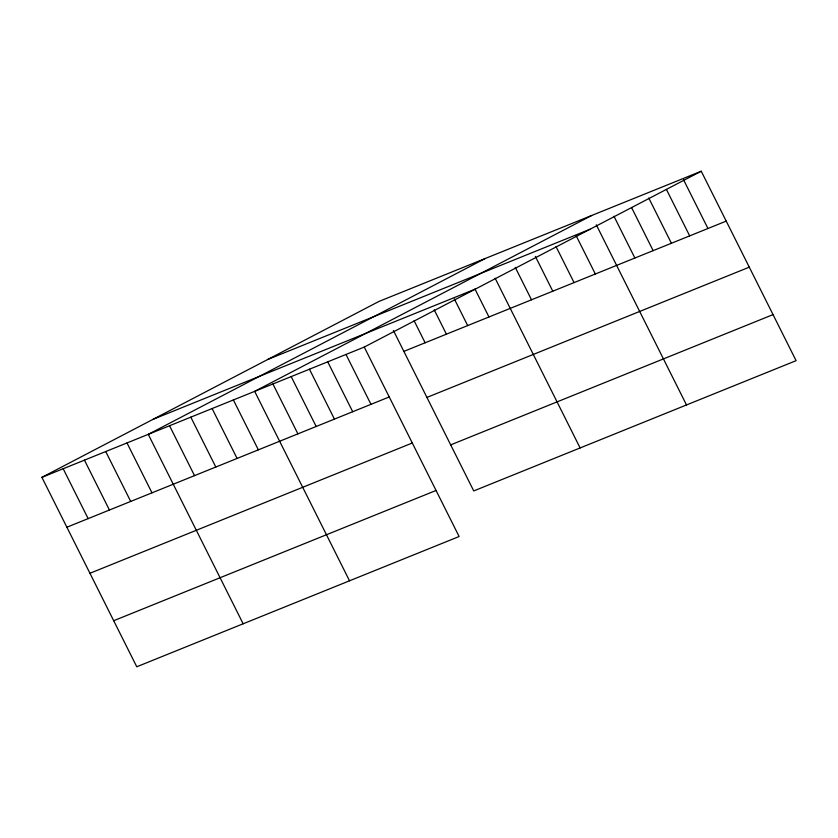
<?xml version="1.0" encoding="UTF-8"?>
<svg xmlns="http://www.w3.org/2000/svg" width="838" height="838" viewBox="0 0 838 838"><rect width="100%" height="100%" fill="white"/><g stroke="black" fill="none" stroke-linecap="round" stroke-linejoin="round"><path stroke-width="1.26" d="M41.9 477.335L364.258 347.068L459.119 536.519L136.762 666.776L41.9 477.335L378.881 301.481L701.238 171.224L796.1 360.665L473.742 490.932L393.41 330.486M485.254 258.502L148.274 434.346L243.146 623.786M591.638 215.513L254.658 391.356L349.519 580.797M364.258 347.068L701.238 171.224M267.678 359.512L590.036 229.256M153.103 419.304L475.46 289.047M403.864 351.373L726.221 221.117M66.883 527.217L389.241 396.961M426.919 397.432L749.277 267.165M89.949 573.276L412.296 443.009M450.687 444.873L773.034 314.617M113.706 620.717L436.064 490.46M683.546 179.772L707.953 228.502M666.44 189.472L689.684 235.876M648.759 198.009L671.416 243.261M631.653 207.709L653.148 250.646M613.971 216.256L634.879 258.02M596.279 224.794L686.5 404.953M576.167 235.719L595.336 274.005M556.055 246.634L574.061 282.595M535.356 256.386L552.787 291.195M515.244 267.312L531.512 299.795M495.132 278.226L580.126 447.942M475.02 289.141L488.963 316.984M454.322 298.904L467.688 325.584M434.21 309.819L446.413 334.184M414.098 320.734L425.138 342.773M345.989 354.453L370.972 404.345M327.721 361.838L352.704 411.72M309.452 369.212L334.435 419.105M291.184 376.597L316.167 426.49M272.926 383.982L297.899 433.864M233.383 399.956L258.366 449.849M212.108 408.556L237.091 458.438M190.823 417.156L215.806 467.038M169.548 425.746L194.531 475.638M126.999 442.946L151.982 492.828M105.724 451.535L130.707 501.428M84.449 460.135L109.432 510.028M63.175 468.735L88.158 518.628"/></g></svg>
